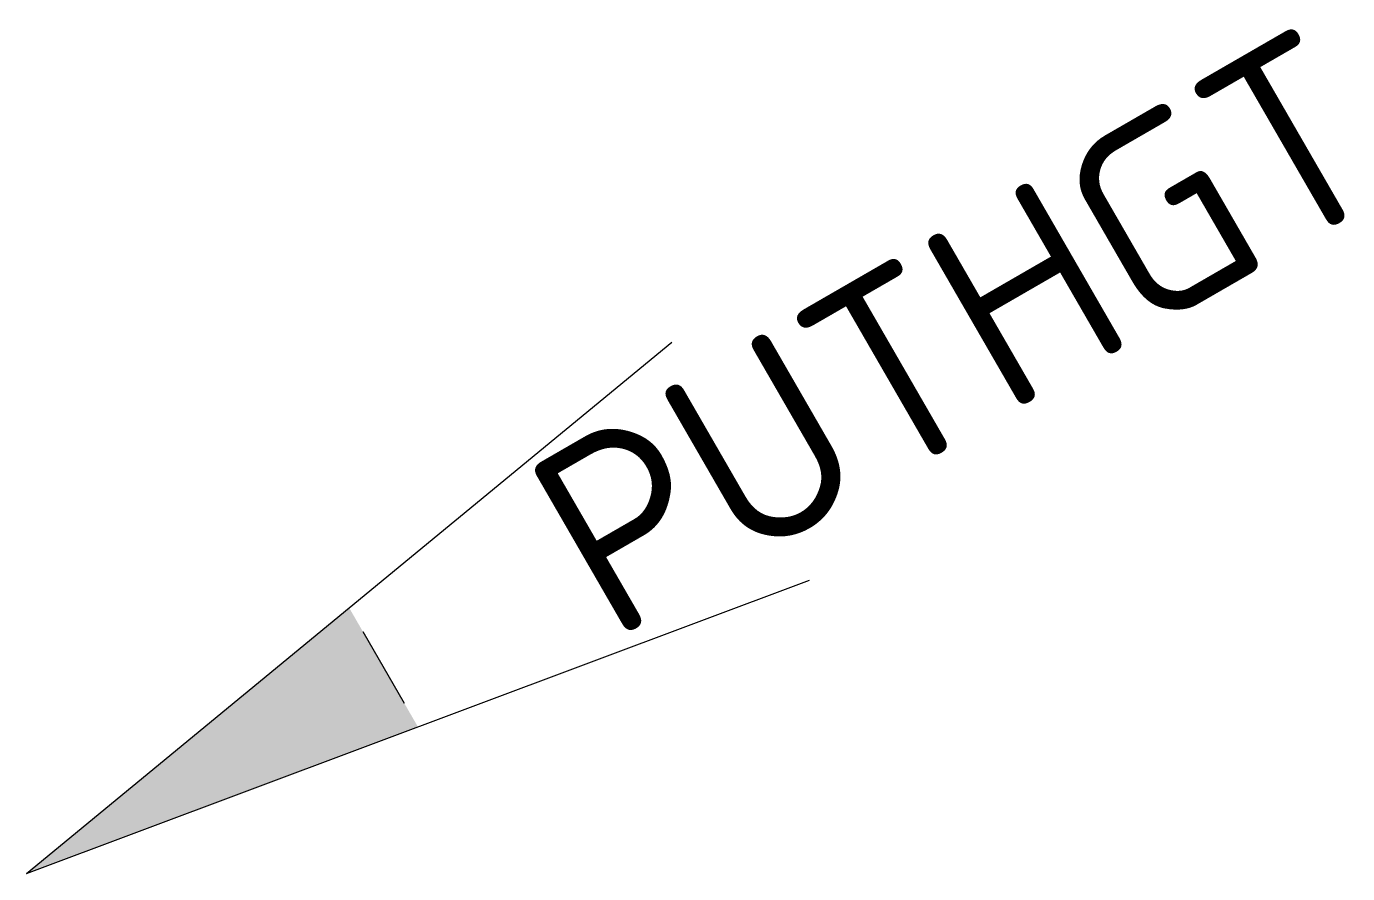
# Model space of a CAD drawing. Extents: x 0 to 12.4, y 0 to 7.9.
import ezdxf
from ezdxf.enums import TextEntityAlignment as Align

# ---------------------------------------------------------------- set-up
doc = ezdxf.new("R2010")
doc.units = 0
doc.header["$LTSCALE"] = 0.2
doc.styles.add('NLCS-ISO', font='NLCS-ISO.ttf')

msp = doc.modelspace()

# ---------------------------------------------------------------- hatches: boundary and pattern name
msp.add_hatch(color=256).paths.add_polyline_path([(3.662, 1.372), (3.019, 2.485), (0, 0)])

# ---------------------------------------------------------------- linework, layer by layer
for p, q in [((0, 0), (6.038, 4.971)), ((0, 0), (7.324, 2.744)), ((0, 0), (3.019, 2.485)), ((3.148, 2.263), (3.533, 1.595))]:
    msp.add_line(p, q)

# ---------------------------------------------------------------- texts
at = {"ltscale": 0.1, "style": 'NLCS-ISO'}
msp.add_attdef('PUTHGT', text='0.00', height=1.8, rotation=30, dxfattribs=at).set_placement((5.017, 2.93), align=Align.MIDDLE_LEFT)

doc.saveas('drawing.dxf')
